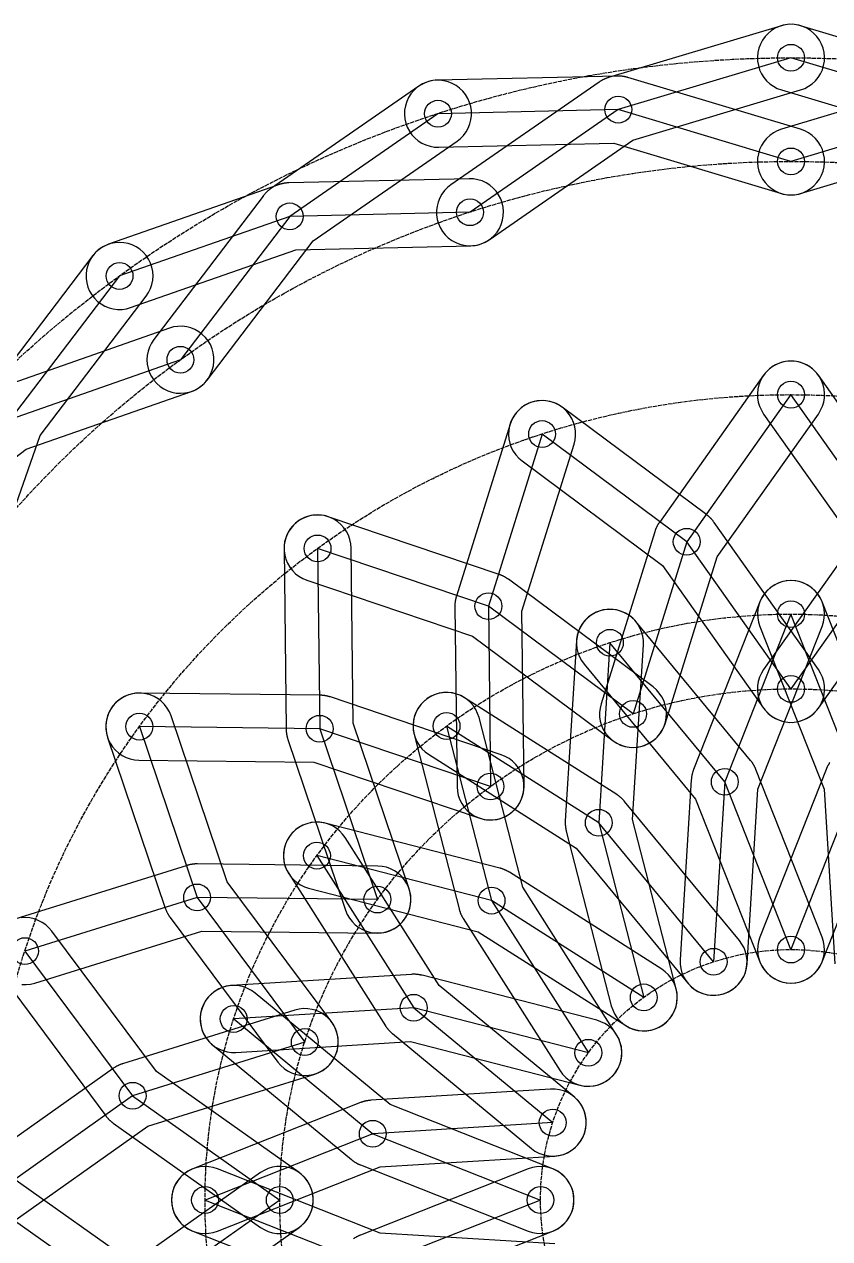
# Model space of a CAD drawing. Header units: millimetres. Extents: x -351 to 419, y -453 to 351.
# Drawn here: x -228.7 to 11.5, y -11.5 to 350.8 of the extents above; entities that cross this region are included whole.
import ezdxf

# ---------------------------------------------------------------- set-up
doc = ezdxf.new("R2010")
doc.units = ezdxf.units.MM
doc.linetypes.add('DASHED', pattern=[1.524, 1.27, -0.254])
for name, color, linetype in [('SKELETON_25', 8, 'Continuous'), ('SKELETON_50', 8, 'Continuous'), ('SKELETON_95', 8, 'Continuous'), ('STATE_25', 3, 'Continuous'), ('STATE_50', 5, 'Continuous'), ('STATE_95', 5, 'Continuous')]:
    doc.layers.add(name, color=color, linetype=linetype)

msp = doc.modelspace()

# ---------------------------------------------------------------- linework, layer by layer
at = {"layer": 'SKELETON_25'}
for points in [[(0, 174.81), (-19.76, 124.77), (-23.09, 71.08)], [(23.09, 71.08), (19.76, 124.77), (0, 174.81)], [(-54.02, 166.26), (-57.35, 112.56), (-43.93, 60.46)], [(0, 74.73), (-19.76, 124.77), (-54.02, 166.26)], [(54.02, 166.26), (19.76, 124.77), (0, 74.73)], [(-23.09, 71.08), (-57.35, 112.56), (-102.75, 141.43)], [(-102.75, 141.43), (-89.33, 89.33), (-60.46, 43.93)], [(-43.93, 60.46), (-89.33, 89.33), (-141.43, 102.75)], [(-141.43, 102.75), (-112.56, 57.35), (-71.08, 23.09)], [(-60.46, 43.93), (-112.56, 57.35), (-166.26, 54.02)], [(-166.26, 54.02), (-124.77, 19.76), (-74.73, 0)], [(-71.08, 23.09), (-124.77, 19.76), (-174.81, 0)], [(-174.81, 0), (-124.77, -19.76), (-71.08, -23.09)], [(-74.73, 0), (-124.77, -19.76), (-166.26, -54.02)]]:
    msp.add_lwpolyline(points, dxfattribs=at)
at = {"layer": 'SKELETON_25', "linetype": 'DASHED'}
for radius in [174.81, 74.73]:
    msp.add_circle((0, 0), radius, dxfattribs=at)
at = {"layer": 'SKELETON_50'}
for points in [[(0, 240.3), (-31.11, 196.41), (-47.13, 145.05)], [(47.13, 145.05), (31.11, 196.41), (0, 240.3)], [(-74.26, 228.54), (-90.28, 177.18), (-89.65, 123.39)], [(0, 152.51), (-31.11, 196.41), (-74.26, 228.54)], [(74.26, 228.54), (31.11, 196.41), (0, 152.51)], [(-47.13, 145.05), (-90.28, 177.18), (-141.25, 194.41)], [(-141.25, 194.41), (-140.61, 140.61), (-123.39, 89.65)], [(-89.65, 123.39), (-140.61, 140.61), (-194.41, 141.25)], [(-194.41, 141.25), (-177.18, 90.28), (-145.05, 47.13)], [(-123.39, 89.65), (-177.18, 90.28), (-228.54, 74.26)], [(-228.54, 74.26), (-196.41, 31.11), (-152.51, 0)], [(-145.05, 47.13), (-196.41, 31.11), (-240.3, 0)], [(-240.3, 0), (-196.41, -31.11), (-145.05, -47.13)], [(-152.51, 0), (-196.41, -31.11), (-228.54, -74.26)]]:
    msp.add_lwpolyline(points, dxfattribs=at)
at = {"layer": 'SKELETON_50', "linetype": 'DASHED'}
for radius in [240.3, 152.51]:
    msp.add_circle((0, 0), radius, dxfattribs=at)
at = {"layer": 'SKELETON_95'}
for points in [[(0, 340.81), (-51.53, 325.35), (-95.76, 294.73)], [(95.76, 294.73), (51.53, 325.35), (0, 340.81)], [(-105.32, 324.13), (-149.55, 293.5), (-182.15, 250.71)], [(0, 309.89), (-51.53, 325.35), (-105.32, 324.13)], [(105.32, 324.13), (51.53, 325.35), (0, 309.89)], [(-95.76, 294.73), (-149.55, 293.5), (-200.32, 275.72)], [(-200.32, 275.72), (-232.93, 232.93), (-250.71, 182.15)], [(-182.15, 250.71), (-232.93, 232.93), (-275.72, 200.32)]]:
    msp.add_lwpolyline(points, dxfattribs=at)
at = {"layer": 'SKELETON_95', "linetype": 'DASHED'}
for radius in [340.81, 309.89]:
    msp.add_circle((0, 0), radius, dxfattribs=at)
at = {"layer": 'STATE_25'}
for points in [[(-9.88, 122.57), (9.3, 171.14), (9.7, 172.38), (9.93, 173.67), (10, 174.98), (9.89, 176.28), (9.62, 177.56), (9.17, 178.79), (8.58, 179.95), (7.83, 181.03), (6.95, 182), (5.96, 182.85), (4.86, 183.55), (3.67, 184.11), (2.43, 184.51), (1.14, 184.75), (-0.17, 184.81), (-1.47, 184.7), (-2.75, 184.43), (-3.98, 183.99), (-5.14, 183.39), (-6.22, 182.64), (-7.19, 181.77), (-8.03, 180.77), (-8.74, 179.67), (-9.3, 178.49), (-29.06, 128.45), (-29.11, 128.32), (-29.16, 128.2), (-29.2, 128.08), (-29.24, 127.95), (-29.28, 127.83), (-29.32, 127.71), (-29.36, 127.58), (-29.4, 127.45), (-29.43, 127.33), (-29.46, 127.2), (-29.49, 127.07), (-29.52, 126.95), (-29.55, 126.82), (-29.58, 126.69), (-29.6, 126.56), (-29.62, 126.43), (-29.64, 126.3), (-29.66, 126.17), (-29.68, 126.04), (-29.7, 125.91), (-29.71, 125.78), (-29.72, 125.65), (-29.73, 125.52), (-29.74, 125.39), (-33.07, 71.7), (-33.07, 70.39), (-32.9, 69.09), (-32.55, 67.83), (-32.05, 66.62), (-31.39, 65.49), (-30.59, 64.46), (-29.66, 63.54), (-28.62, 62.74), (-27.49, 62.09), (-26.28, 61.6), (-25.01, 61.26), (-23.71, 61.1), (-22.41, 61.1), (-21.11, 61.28), (-19.85, 61.62), (-18.64, 62.12), (-17.51, 62.78), (-16.47, 63.58), (-15.55, 64.51), (-14.76, 65.55), (-14.11, 66.68), (-13.61, 67.9), (-13.28, 69.16), (-13.11, 70.46)], [(-47.27, 113.52), (-44.04, 165.64), (-44.04, 166.94), (-44.22, 168.24), (-44.56, 169.5), (-45.07, 170.71), (-45.72, 171.84), (-46.52, 172.88), (-47.45, 173.8), (-48.49, 174.59), (-49.63, 175.24), (-50.84, 175.74), (-52.1, 176.07), (-53.4, 176.24), (-54.71, 176.23), (-56, 176.06), (-57.27, 175.71), (-58.47, 175.21), (-59.6, 174.55), (-60.64, 173.75), (-61.56, 172.82), (-62.35, 171.78), (-63, 170.65), (-63.5, 169.44), (-63.83, 168.17), (-64, 166.88), (-67.33, 113.18), (-67.34, 113.05), (-67.35, 112.92), (-67.35, 112.79), (-67.35, 112.66), (-67.35, 112.52), (-67.35, 112.39), (-67.35, 112.26), (-67.34, 112.13), (-67.34, 112), (-67.33, 111.87), (-67.32, 111.74), (-67.31, 111.61), (-67.29, 111.48), (-67.28, 111.35), (-67.26, 111.22), (-67.24, 111.09), (-67.22, 110.96), (-67.2, 110.83), (-67.18, 110.7), (-67.15, 110.57), (-67.13, 110.45), (-67.1, 110.32), (-67.07, 110.19), (-67.04, 110.06), (-53.61, 57.97), (-53.2, 56.72), (-52.64, 55.54), (-51.92, 54.45), (-51.07, 53.46), (-50.09, 52.59), (-49.01, 51.85), (-47.84, 51.26), (-46.61, 50.83), (-45.33, 50.56), (-44.02, 50.46), (-42.72, 50.53), (-41.43, 50.78), (-40.19, 51.19), (-39.01, 51.75), (-37.92, 52.47), (-36.92, 53.32), (-36.05, 54.3), (-35.32, 55.38), (-34.73, 56.55), (-34.29, 57.78), (-34.03, 59.06), (-33.93, 60.37), (-34, 61.67), (-34.24, 62.96)], [(-28.48, 119.63), (-9.3, 71.06), (-8.74, 69.88), (-8.03, 68.78), (-7.19, 67.78), (-6.22, 66.9), (-5.14, 66.16), (-3.98, 65.56), (-2.75, 65.12), (-1.47, 64.84), (-0.17, 64.74), (1.14, 64.8), (2.43, 65.03), (3.67, 65.43), (4.86, 65.99), (5.96, 66.7), (6.95, 67.55), (7.83, 68.52), (8.58, 69.59), (9.17, 70.75), (9.62, 71.99), (9.89, 73.26), (10, 74.57), (9.93, 75.88), (9.7, 77.16), (9.3, 78.41), (-10.46, 128.45), (-10.51, 128.57), (-10.56, 128.69), (-10.61, 128.81), (-10.67, 128.93), (-10.72, 129.05), (-10.78, 129.16), (-10.84, 129.28), (-10.9, 129.4), (-10.96, 129.51), (-11.02, 129.63), (-11.08, 129.74), (-11.15, 129.86), (-11.22, 129.97), (-11.29, 130.08), (-11.36, 130.19), (-11.43, 130.3), (-11.5, 130.41), (-11.58, 130.52), (-11.65, 130.62), (-11.73, 130.73), (-11.81, 130.83), (-11.89, 130.94), (-11.97, 131.04), (-12.05, 131.14), (-46.31, 172.62), (-47.21, 173.58), (-48.22, 174.4), (-49.33, 175.09), (-50.53, 175.63), (-51.78, 176), (-53.07, 176.21), (-54.38, 176.25), (-55.68, 176.12), (-56.95, 175.82), (-58.17, 175.35), (-59.33, 174.73), (-60.39, 173.97), (-61.34, 173.07), (-62.17, 172.06), (-62.85, 170.94), (-63.39, 169.75), (-63.77, 168.5), (-63.97, 167.21), (-64.01, 165.9), (-63.88, 164.6), (-63.58, 163.32), (-63.12, 162.1), (-62.5, 160.95), (-61.73, 159.89)], [(-80.04, 93.36), (-93.07, 143.92), (-93.48, 145.16), (-94.04, 146.34), (-94.76, 147.44), (-95.61, 148.43), (-96.59, 149.3), (-97.67, 150.04), (-98.84, 150.63), (-100.07, 151.06), (-101.35, 151.33), (-102.66, 151.43), (-103.96, 151.35), (-105.25, 151.11), (-106.49, 150.7), (-107.67, 150.13), (-108.76, 149.42), (-109.75, 148.56), (-110.63, 147.59), (-111.36, 146.51), (-111.95, 145.34), (-112.39, 144.11), (-112.65, 142.83), (-112.75, 141.52), (-112.68, 140.22), (-112.44, 138.93), (-99.01, 86.83), (-98.98, 86.71), (-98.94, 86.58), (-98.91, 86.45), (-98.87, 86.33), (-98.83, 86.2), (-98.79, 86.08), (-98.74, 85.96), (-98.7, 85.83), (-98.65, 85.71), (-98.6, 85.59), (-98.55, 85.47), (-98.5, 85.35), (-98.45, 85.23), (-98.39, 85.11), (-98.34, 84.99), (-98.28, 84.87), (-98.22, 84.76), (-98.16, 84.64), (-98.1, 84.53), (-98.04, 84.41), (-97.97, 84.3), (-97.9, 84.18), (-97.84, 84.07), (-97.77, 83.96), (-68.9, 38.56), (-68.13, 37.51), (-67.22, 36.56), (-66.2, 35.74), (-65.09, 35.06), (-63.89, 34.53), (-62.63, 34.17), (-61.34, 33.97), (-60.03, 33.94), (-58.73, 34.08), (-57.46, 34.39), (-56.24, 34.86), (-55.1, 35.49), (-54.04, 36.26), (-53.09, 37.17), (-52.27, 38.18), (-51.6, 39.3), (-51.07, 40.5), (-50.7, 41.75), (-50.5, 43.05), (-50.47, 44.36), (-50.61, 45.66), (-50.92, 46.93), (-51.39, 48.15), (-52.02, 49.29)], [(-64.05, 104.97), (-30.8, 64.71), (-29.91, 63.76), (-28.89, 62.93), (-27.78, 62.24), (-26.59, 61.71), (-25.34, 61.33), (-24.04, 61.12), (-22.74, 61.08), (-21.43, 61.22), (-20.16, 61.52), (-18.94, 61.98), (-17.79, 62.6), (-16.73, 63.37), (-15.77, 64.26), (-14.95, 65.28), (-14.26, 66.39), (-13.72, 67.58), (-13.35, 68.84), (-13.14, 70.13), (-13.1, 71.43), (-13.23, 72.74), (-13.53, 74.01), (-14, 75.23), (-14.62, 76.38), (-15.38, 77.44), (-49.64, 118.93), (-49.73, 119.03), (-49.81, 119.13), (-49.9, 119.22), (-49.99, 119.32), (-50.07, 119.42), (-50.16, 119.51), (-50.26, 119.61), (-50.35, 119.7), (-50.44, 119.79), (-50.54, 119.88), (-50.63, 119.97), (-50.73, 120.05), (-50.83, 120.14), (-50.93, 120.23), (-51.03, 120.31), (-51.13, 120.39), (-51.24, 120.47), (-51.34, 120.55), (-51.45, 120.63), (-51.55, 120.71), (-51.66, 120.78), (-51.77, 120.85), (-51.88, 120.93), (-51.99, 121), (-97.39, 149.86), (-98.53, 150.49), (-99.75, 150.97), (-101.02, 151.28), (-102.32, 151.42), (-103.63, 151.39), (-104.93, 151.19), (-106.18, 150.82), (-107.38, 150.29), (-108.5, 149.61), (-109.51, 148.79), (-110.42, 147.85), (-111.19, 146.79), (-111.82, 145.64), (-112.29, 144.42), (-112.6, 143.15), (-112.74, 141.85), (-112.71, 140.55), (-112.51, 139.25), (-112.15, 138), (-111.62, 136.8), (-110.94, 135.68), (-110.12, 134.66), (-109.17, 133.76), (-108.12, 132.99)], [(-93.36, 80.04), (-49.29, 52.02), (-48.15, 51.39), (-46.93, 50.92), (-45.66, 50.61), (-44.36, 50.47), (-43.05, 50.5), (-41.75, 50.7), (-40.5, 51.07), (-39.3, 51.6), (-38.18, 52.27), (-37.17, 53.09), (-36.26, 54.04), (-35.49, 55.1), (-34.86, 56.24), (-34.39, 57.46), (-34.08, 58.73), (-33.94, 60.03), (-33.97, 61.34), (-34.17, 62.63), (-34.53, 63.89), (-35.06, 65.09), (-35.74, 66.2), (-36.56, 67.22), (-37.51, 68.13), (-38.56, 68.9), (-83.96, 97.77), (-84.07, 97.84), (-84.18, 97.9), (-84.3, 97.97), (-84.41, 98.04), (-84.53, 98.1), (-84.64, 98.16), (-84.76, 98.22), (-84.87, 98.28), (-84.99, 98.34), (-85.11, 98.39), (-85.23, 98.45), (-85.35, 98.5), (-85.47, 98.55), (-85.59, 98.6), (-85.71, 98.65), (-85.83, 98.7), (-85.96, 98.74), (-86.08, 98.79), (-86.2, 98.83), (-86.33, 98.87), (-86.45, 98.91), (-86.58, 98.94), (-86.71, 98.98), (-86.83, 99.01), (-138.93, 112.44), (-140.22, 112.68), (-141.52, 112.75), (-142.83, 112.65), (-144.11, 112.39), (-145.34, 111.95), (-146.51, 111.36), (-147.59, 110.63), (-148.56, 109.75), (-149.42, 108.76), (-150.13, 107.67), (-150.7, 106.49), (-151.11, 105.25), (-151.35, 103.96), (-151.43, 102.66), (-151.33, 101.35), (-151.06, 100.07), (-150.63, 98.84), (-150.04, 97.67), (-149.3, 96.59), (-148.43, 95.61), (-147.44, 94.76), (-146.34, 94.04), (-145.16, 93.48), (-143.92, 93.07)], [(-104.97, 64.05), (-132.99, 108.12), (-133.76, 109.17), (-134.66, 110.12), (-135.68, 110.94), (-136.8, 111.62), (-138, 112.15), (-139.25, 112.51), (-140.55, 112.71), (-141.85, 112.74), (-143.15, 112.6), (-144.42, 112.29), (-145.64, 111.82), (-146.79, 111.19), (-147.85, 110.42), (-148.79, 109.51), (-149.61, 108.5), (-150.29, 107.38), (-150.82, 106.18), (-151.19, 104.93), (-151.39, 103.63), (-151.42, 102.32), (-151.28, 101.02), (-150.97, 99.75), (-150.49, 98.53), (-149.86, 97.39), (-121, 51.99), (-120.93, 51.88), (-120.85, 51.77), (-120.78, 51.66), (-120.71, 51.55), (-120.63, 51.45), (-120.55, 51.34), (-120.47, 51.24), (-120.39, 51.13), (-120.31, 51.03), (-120.23, 50.93), (-120.14, 50.83), (-120.05, 50.73), (-119.97, 50.63), (-119.88, 50.54), (-119.79, 50.44), (-119.7, 50.35), (-119.61, 50.26), (-119.51, 50.16), (-119.42, 50.07), (-119.32, 49.99), (-119.22, 49.9), (-119.13, 49.81), (-119.03, 49.73), (-118.93, 49.64), (-77.44, 15.38), (-76.38, 14.62), (-75.23, 14), (-74.01, 13.53), (-72.74, 13.23), (-71.43, 13.1), (-70.13, 13.14), (-68.84, 13.35), (-67.58, 13.72), (-66.39, 14.26), (-65.28, 14.95), (-64.26, 15.77), (-63.37, 16.73), (-62.6, 17.79), (-61.98, 18.94), (-61.52, 20.16), (-61.22, 21.43), (-61.08, 22.74), (-61.12, 24.04), (-61.33, 25.34), (-61.71, 26.59), (-62.24, 27.78), (-62.93, 28.89), (-63.76, 29.91), (-64.71, 30.8)], [(-113.52, 47.27), (-62.96, 34.24), (-61.67, 34), (-60.37, 33.93), (-59.06, 34.03), (-57.78, 34.29), (-56.55, 34.73), (-55.38, 35.32), (-54.3, 36.05), (-53.32, 36.92), (-52.47, 37.92), (-51.75, 39.01), (-51.19, 40.19), (-50.78, 41.43), (-50.53, 42.72), (-50.46, 44.02), (-50.56, 45.33), (-50.83, 46.61), (-51.26, 47.84), (-51.85, 49.01), (-52.59, 50.09), (-53.46, 51.07), (-54.45, 51.92), (-55.54, 52.64), (-56.72, 53.2), (-57.97, 53.61), (-110.06, 67.04), (-110.19, 67.07), (-110.32, 67.1), (-110.45, 67.13), (-110.57, 67.15), (-110.7, 67.18), (-110.83, 67.2), (-110.96, 67.22), (-111.09, 67.24), (-111.22, 67.26), (-111.35, 67.28), (-111.48, 67.29), (-111.61, 67.31), (-111.74, 67.32), (-111.87, 67.33), (-112, 67.34), (-112.13, 67.34), (-112.26, 67.35), (-112.39, 67.35), (-112.52, 67.35), (-112.66, 67.35), (-112.79, 67.35), (-112.92, 67.35), (-113.05, 67.34), (-113.18, 67.33), (-166.88, 64), (-168.17, 63.83), (-169.44, 63.5), (-170.65, 63), (-171.78, 62.35), (-172.82, 61.56), (-173.75, 60.64), (-174.55, 59.6), (-175.21, 58.47), (-175.71, 57.27), (-176.06, 56), (-176.23, 54.71), (-176.24, 53.4), (-176.07, 52.1), (-175.74, 50.84), (-175.24, 49.63), (-174.59, 48.49), (-173.8, 47.45), (-172.88, 46.52), (-171.84, 45.72), (-170.71, 45.07), (-169.5, 44.56), (-168.24, 44.22), (-166.94, 44.04), (-165.64, 44.04)], [(-119.63, 28.48), (-159.89, 61.73), (-160.95, 62.5), (-162.1, 63.12), (-163.32, 63.58), (-164.6, 63.88), (-165.9, 64.01), (-167.21, 63.97), (-168.5, 63.77), (-169.75, 63.39), (-170.94, 62.85), (-172.06, 62.17), (-173.07, 61.34), (-173.97, 60.39), (-174.73, 59.33), (-175.35, 58.17), (-175.82, 56.95), (-176.12, 55.68), (-176.25, 54.38), (-176.21, 53.07), (-176, 51.78), (-175.63, 50.53), (-175.09, 49.33), (-174.4, 48.22), (-173.58, 47.21), (-172.62, 46.31), (-131.14, 12.05), (-131.04, 11.97), (-130.94, 11.89), (-130.83, 11.81), (-130.73, 11.73), (-130.62, 11.65), (-130.52, 11.58), (-130.41, 11.5), (-130.3, 11.43), (-130.19, 11.36), (-130.08, 11.29), (-129.97, 11.22), (-129.86, 11.15), (-129.74, 11.08), (-129.63, 11.02), (-129.51, 10.96), (-129.4, 10.9), (-129.28, 10.84), (-129.16, 10.78), (-129.05, 10.72), (-128.93, 10.67), (-128.81, 10.61), (-128.69, 10.56), (-128.57, 10.51), (-128.45, 10.46), (-78.41, -9.3), (-77.16, -9.7), (-75.88, -9.93), (-74.57, -10), (-73.26, -9.89), (-71.99, -9.62), (-70.75, -9.17), (-69.59, -8.58), (-68.52, -7.83), (-67.55, -6.95), (-66.7, -5.96), (-65.99, -4.86), (-65.43, -3.67), (-65.03, -2.43), (-64.8, -1.14), (-64.74, 0.17), (-64.84, 1.47), (-65.12, 2.75), (-65.56, 3.98), (-66.16, 5.14), (-66.9, 6.22), (-67.78, 7.19), (-68.78, 8.03), (-69.88, 8.74), (-71.06, 9.3)], [(-122.57, 9.88), (-70.46, 13.11), (-69.16, 13.28), (-67.9, 13.61), (-66.68, 14.11), (-65.55, 14.76), (-64.51, 15.55), (-63.58, 16.47), (-62.78, 17.51), (-62.12, 18.64), (-61.62, 19.85), (-61.28, 21.11), (-61.1, 22.41), (-61.1, 23.71), (-61.26, 25.01), (-61.6, 26.28), (-62.09, 27.49), (-62.74, 28.62), (-63.54, 29.66), (-64.46, 30.59), (-65.49, 31.39), (-66.62, 32.05), (-67.83, 32.55), (-69.09, 32.9), (-70.39, 33.07), (-71.7, 33.07), (-125.39, 29.74), (-125.52, 29.73), (-125.65, 29.72), (-125.78, 29.71), (-125.91, 29.7), (-126.04, 29.68), (-126.17, 29.66), (-126.3, 29.64), (-126.43, 29.62), (-126.56, 29.6), (-126.69, 29.58), (-126.82, 29.55), (-126.95, 29.52), (-127.07, 29.49), (-127.2, 29.46), (-127.33, 29.43), (-127.45, 29.4), (-127.58, 29.36), (-127.71, 29.32), (-127.83, 29.28), (-127.95, 29.24), (-128.08, 29.2), (-128.2, 29.16), (-128.32, 29.11), (-128.45, 29.06), (-178.49, 9.3), (-179.67, 8.74), (-180.77, 8.03), (-181.77, 7.19), (-182.64, 6.22), (-183.39, 5.14), (-183.99, 3.98), (-184.43, 2.75), (-184.7, 1.47), (-184.81, 0.17), (-184.75, -1.14), (-184.51, -2.43), (-184.11, -3.67), (-183.55, -4.86), (-182.85, -5.96), (-182, -6.95), (-181.03, -7.83), (-179.95, -8.58), (-178.79, -9.17), (-177.56, -9.62), (-176.28, -9.89), (-174.98, -10), (-173.67, -9.93), (-172.38, -9.7), (-171.14, -9.3)]]:
    msp.add_lwpolyline(points, close=True, dxfattribs=at)
for points in [[(29.06, 128.45), (9.3, 178.49), (8.74, 179.67), (8.03, 180.77), (7.19, 181.77), (6.22, 182.64), (5.14, 183.39), (3.98, 183.99), (2.75, 184.43), (1.47, 184.7), (0.17, 184.81), (-1.14, 184.75), (-2.43, 184.51), (-3.67, 184.11), (-4.86, 183.55), (-5.96, 182.85), (-6.95, 182), (-7.83, 181.03), (-8.58, 179.95), (-9.17, 178.79), (-9.62, 177.56), (-9.89, 176.28), (-10, 174.98), (-9.93, 173.67), (-9.7, 172.38), (-9.3, 171.14), (9.88, 122.57), (13.11, 70.46)], [(11.58, 130.52), (11.5, 130.41), (11.43, 130.3), (11.36, 130.19), (11.29, 130.08), (11.22, 129.97), (11.15, 129.86), (11.08, 129.74), (11.02, 129.63), (10.96, 129.51), (10.9, 129.4), (10.84, 129.28), (10.78, 129.16), (10.72, 129.05), (10.67, 128.93), (10.61, 128.81), (10.56, 128.69), (10.51, 128.57), (10.46, 128.45), (-9.3, 78.41), (-9.7, 77.16), (-9.93, 75.88), (-10, 74.57), (-9.89, 73.26), (-9.62, 71.99), (-9.17, 70.75), (-8.58, 69.59), (-7.83, 68.52), (-6.95, 67.55), (-5.96, 66.7), (-4.86, 65.99), (-3.67, 65.43), (-2.43, 65.03), (-1.14, 64.8), (0.17, 64.74), (1.47, 64.84), (2.75, 65.12), (3.98, 65.56), (5.14, 66.16), (6.22, 66.9), (7.19, 67.78), (8.03, 68.78), (8.74, 69.88), (9.3, 71.06), (28.48, 119.63)], [(-70.46, -13.11), (-122.57, -9.88), (-171.14, 9.3), (-172.38, 9.7), (-173.67, 9.93), (-174.98, 10), (-176.28, 9.89), (-177.56, 9.62), (-178.79, 9.17), (-179.95, 8.58), (-181.03, 7.83), (-182, 6.95), (-182.85, 5.96), (-183.55, 4.86), (-184.11, 3.67), (-184.51, 2.43), (-184.75, 1.14), (-184.81, -0.17), (-184.7, -1.47), (-184.43, -2.75), (-183.99, -3.98), (-183.39, -5.14), (-182.64, -6.22), (-181.77, -7.19), (-180.77, -8.03), (-179.67, -8.74), (-178.49, -9.3), (-128.45, -29.06)], [(-119.63, -28.48), (-71.06, -9.3), (-69.88, -8.74), (-68.78, -8.03), (-67.78, -7.19), (-66.9, -6.22), (-66.16, -5.14), (-65.56, -3.98), (-65.12, -2.75), (-64.84, -1.47), (-64.74, -0.17), (-64.8, 1.14), (-65.03, 2.43), (-65.43, 3.67), (-65.99, 4.86), (-66.7, 5.96), (-67.55, 6.95), (-68.52, 7.83), (-69.59, 8.58), (-70.75, 9.17), (-71.99, 9.62), (-73.26, 9.89), (-74.57, 10), (-75.88, 9.93), (-77.16, 9.7), (-78.41, 9.3), (-128.45, -10.46), (-128.57, -10.51), (-128.69, -10.56), (-128.81, -10.61), (-128.93, -10.67), (-129.05, -10.72), (-129.16, -10.78), (-129.28, -10.84), (-129.4, -10.9), (-129.51, -10.96), (-129.63, -11.02), (-129.74, -11.08), (-129.86, -11.15), (-129.97, -11.22), (-130.08, -11.29), (-130.19, -11.36), (-130.3, -11.43), (-130.41, -11.5), (-130.52, -11.58)]]:
    msp.add_lwpolyline(points, dxfattribs=at)
for centre in [(0, 174.81), (0, 174.81), (-54.02, 166.26), (-54.02, 166.26), (-102.75, 141.43), (-102.75, 141.43), (-19.76, 124.77), (-19.76, 124.77), (-57.35, 112.56), (-57.35, 112.56), (-141.43, 102.75), (-141.43, 102.75), (-89.33, 89.33), (-89.33, 89.33), (0, 74.73), (0, 74.73), (-23.09, 71.08), (-23.09, 71.08), (-43.93, 60.46), (-43.93, 60.46), (-166.26, 54.02), (-166.26, 54.02), (-112.56, 57.35), (-112.56, 57.35), (-60.46, 43.93), (-60.46, 43.93), (-71.08, 23.09), (-71.08, 23.09), (-124.77, 19.76), (-124.77, 19.76), (-174.81, 0), (-174.81, 0), (-74.73, 0), (-74.73, 0)]:
    msp.add_circle(centre, 4, dxfattribs=at)
at = {"layer": 'STATE_50'}
for points in [[(-22.03, 191.92), (8.16, 234.52), (8.84, 235.64), (9.38, 236.83), (9.75, 238.08), (9.96, 239.38), (9.99, 240.68), (9.86, 241.98), (9.55, 243.26), (9.09, 244.48), (8.46, 245.63), (7.7, 246.69), (6.8, 247.64), (5.78, 248.46), (4.67, 249.15), (3.47, 249.68), (2.22, 250.05), (0.93, 250.26), (-0.38, 250.3), (-1.68, 250.16), (-2.95, 249.86), (-4.17, 249.39), (-5.33, 248.77), (-6.38, 248), (-7.33, 247.1), (-8.16, 246.09), (-39.27, 202.19), (-39.34, 202.08), (-39.42, 201.98), (-39.49, 201.87), (-39.56, 201.76), (-39.63, 201.64), (-39.7, 201.53), (-39.76, 201.42), (-39.83, 201.31), (-39.89, 201.19), (-39.95, 201.08), (-40.01, 200.96), (-40.07, 200.84), (-40.13, 200.73), (-40.18, 200.61), (-40.24, 200.49), (-40.29, 200.37), (-40.34, 200.25), (-40.39, 200.13), (-40.44, 200), (-40.49, 199.88), (-40.53, 199.76), (-40.57, 199.64), (-40.61, 199.51), (-40.65, 199.39), (-56.68, 148.03), (-56.98, 146.76), (-57.12, 145.46), (-57.09, 144.15), (-56.89, 142.86), (-56.52, 141.6), (-55.99, 140.41), (-55.3, 139.29), (-54.48, 138.27), (-53.53, 137.37), (-52.48, 136.6), (-51.33, 135.97), (-50.11, 135.5), (-48.84, 135.2), (-47.54, 135.06), (-46.23, 135.09), (-44.94, 135.29), (-43.68, 135.66), (-42.48, 136.19), (-41.37, 136.88), (-40.35, 137.7), (-39.45, 138.65), (-38.68, 139.7), (-38.05, 140.85), (-37.58, 142.07)], [(-80.26, 175.72), (-64.71, 225.56), (-64.4, 226.84), (-64.27, 228.14), (-64.3, 229.44), (-64.5, 230.74), (-64.87, 231.99), (-65.4, 233.19), (-66.08, 234.3), (-66.91, 235.32), (-67.85, 236.22), (-68.91, 236.99), (-70.06, 237.62), (-71.28, 238.09), (-72.55, 238.4), (-73.85, 238.53), (-75.16, 238.5), (-76.45, 238.3), (-77.71, 237.93), (-78.9, 237.4), (-80.02, 236.72), (-81.04, 235.89), (-81.94, 234.95), (-82.71, 233.89), (-83.33, 232.74), (-83.8, 231.52), (-99.83, 180.16), (-99.86, 180.04), (-99.9, 179.91), (-99.94, 179.78), (-99.97, 179.66), (-100, 179.53), (-100.03, 179.4), (-100.06, 179.27), (-100.08, 179.15), (-100.11, 179.02), (-100.13, 178.89), (-100.15, 178.76), (-100.17, 178.63), (-100.19, 178.5), (-100.21, 178.37), (-100.22, 178.24), (-100.24, 178.11), (-100.25, 177.98), (-100.26, 177.85), (-100.26, 177.72), (-100.27, 177.59), (-100.28, 177.46), (-100.28, 177.33), (-100.28, 177.2), (-100.28, 177.07), (-99.64, 123.27), (-99.54, 121.96), (-99.27, 120.68), (-98.84, 119.45), (-98.25, 118.28), (-97.51, 117.21), (-96.63, 116.23), (-95.64, 115.38), (-94.54, 114.67), (-93.36, 114.1), (-92.12, 113.7), (-90.83, 113.46), (-89.53, 113.39), (-88.22, 113.49), (-86.94, 113.76), (-85.71, 114.19), (-84.54, 114.79), (-83.46, 115.53), (-82.49, 116.4), (-81.64, 117.39), (-80.93, 118.49), (-80.36, 119.67), (-79.96, 120.91), (-79.72, 122.2), (-79.65, 123.5)], [(-38.35, 189.33), (-8.16, 146.73), (-7.33, 145.72), (-6.38, 144.82), (-5.33, 144.05), (-4.17, 143.43), (-2.95, 142.96), (-1.68, 142.66), (-0.38, 142.52), (0.93, 142.56), (2.22, 142.76), (3.47, 143.14), (4.67, 143.67), (5.78, 144.36), (6.8, 145.18), (7.7, 146.13), (8.46, 147.19), (9.09, 148.34), (9.55, 149.56), (9.86, 150.83), (9.99, 152.13), (9.96, 153.44), (9.75, 154.73), (9.38, 155.99), (8.84, 157.18), (8.16, 158.3), (-22.95, 202.19), (-23.03, 202.3), (-23.1, 202.4), (-23.18, 202.51), (-23.26, 202.61), (-23.34, 202.71), (-23.43, 202.81), (-23.51, 202.91), (-23.6, 203.01), (-23.69, 203.11), (-23.77, 203.21), (-23.86, 203.3), (-23.95, 203.4), (-24.05, 203.49), (-24.14, 203.58), (-24.23, 203.67), (-24.33, 203.76), (-24.43, 203.85), (-24.52, 203.94), (-24.62, 204.02), (-24.72, 204.11), (-24.83, 204.19), (-24.93, 204.27), (-25.03, 204.35), (-25.14, 204.43), (-68.29, 236.56), (-69.38, 237.27), (-70.56, 237.83), (-71.81, 238.24), (-73.1, 238.47), (-74.4, 238.54), (-75.71, 238.44), (-76.98, 238.16), (-78.22, 237.72), (-79.38, 237.13), (-80.46, 236.39), (-81.43, 235.51), (-82.28, 234.51), (-82.99, 233.42), (-83.55, 232.24), (-83.95, 230.99), (-84.19, 229.7), (-84.26, 228.4), (-84.15, 227.09), (-83.88, 225.81), (-83.44, 224.58), (-82.85, 223.42), (-82.1, 222.34), (-81.23, 221.37), (-80.23, 220.52)], [(-130.63, 142.31), (-131.25, 194.53), (-131.35, 195.83), (-131.62, 197.11), (-132.05, 198.34), (-132.65, 199.51), (-133.39, 200.59), (-134.26, 201.56), (-135.25, 202.41), (-136.35, 203.13), (-137.53, 203.69), (-138.77, 204.1), (-140.06, 204.34), (-141.36, 204.41), (-142.67, 204.31), (-143.95, 204.04), (-145.18, 203.6), (-146.35, 203.01), (-147.43, 202.27), (-148.4, 201.4), (-149.25, 200.4), (-149.97, 199.31), (-150.53, 198.13), (-150.94, 196.88), (-151.18, 195.6), (-151.25, 194.29), (-150.61, 140.5), (-150.61, 140.36), (-150.61, 140.23), (-150.6, 140.1), (-150.59, 139.97), (-150.58, 139.84), (-150.57, 139.71), (-150.56, 139.58), (-150.55, 139.45), (-150.53, 139.32), (-150.51, 139.19), (-150.49, 139.06), (-150.47, 138.93), (-150.45, 138.8), (-150.42, 138.68), (-150.4, 138.55), (-150.37, 138.42), (-150.34, 138.29), (-150.31, 138.16), (-150.28, 138.04), (-150.24, 137.91), (-150.21, 137.79), (-150.17, 137.66), (-150.13, 137.54), (-150.09, 137.41), (-132.86, 86.44), (-132.36, 85.23), (-131.71, 84.1), (-130.91, 83.06), (-129.99, 82.14), (-128.95, 81.34), (-127.82, 80.68), (-126.61, 80.18), (-125.35, 79.84), (-124.05, 79.67), (-122.75, 79.67), (-121.45, 79.84), (-120.18, 80.17), (-118.98, 80.67), (-117.84, 81.32), (-116.8, 82.12), (-115.88, 83.04), (-115.08, 84.08), (-114.42, 85.21), (-113.92, 86.42), (-113.58, 87.68), (-113.41, 88.98), (-113.41, 90.29), (-113.58, 91.58), (-113.91, 92.85)], [(-94.98, 168.22), (-53.1, 137.03), (-52, 136.32), (-50.82, 135.76), (-49.58, 135.35), (-48.29, 135.12), (-46.99, 135.05), (-45.68, 135.16), (-44.4, 135.43), (-43.17, 135.87), (-42.01, 136.46), (-40.93, 137.2), (-39.96, 138.08), (-39.11, 139.08), (-38.4, 140.17), (-37.84, 141.36), (-37.43, 142.6), (-37.2, 143.89), (-37.13, 145.19), (-37.23, 146.5), (-37.51, 147.78), (-37.95, 149.01), (-38.54, 150.17), (-39.28, 151.25), (-40.16, 152.22), (-41.16, 153.07), (-84.31, 185.2), (-84.41, 185.28), (-84.52, 185.36), (-84.63, 185.43), (-84.73, 185.5), (-84.84, 185.58), (-84.95, 185.65), (-85.07, 185.72), (-85.18, 185.78), (-85.29, 185.85), (-85.4, 185.91), (-85.52, 185.98), (-85.63, 186.04), (-85.75, 186.1), (-85.87, 186.16), (-85.99, 186.21), (-86.1, 186.27), (-86.22, 186.32), (-86.34, 186.38), (-86.46, 186.43), (-86.59, 186.48), (-86.71, 186.52), (-86.83, 186.57), (-86.95, 186.61), (-87.08, 186.66), (-138.04, 203.88), (-139.31, 204.22), (-140.61, 204.39), (-141.91, 204.39), (-143.21, 204.21), (-144.47, 203.87), (-145.68, 203.37), (-146.81, 202.72), (-147.85, 201.92), (-148.77, 200.99), (-149.57, 199.95), (-150.22, 198.82), (-150.72, 197.61), (-151.06, 196.35), (-151.23, 195.05), (-151.22, 193.74), (-151.05, 192.45), (-150.71, 191.18), (-150.21, 189.97), (-149.55, 188.84), (-148.76, 187.81), (-147.83, 186.88), (-146.79, 186.09), (-145.66, 185.43), (-144.45, 184.94)], [(-142.31, 130.63), (-92.85, 113.91), (-91.58, 113.58), (-90.29, 113.41), (-88.98, 113.41), (-87.68, 113.58), (-86.42, 113.92), (-85.21, 114.42), (-84.08, 115.08), (-83.04, 115.88), (-82.12, 116.8), (-81.32, 117.84), (-80.67, 118.98), (-80.17, 120.18), (-79.84, 121.45), (-79.67, 122.75), (-79.67, 124.05), (-79.84, 125.35), (-80.18, 126.61), (-80.68, 127.82), (-81.34, 128.95), (-82.14, 129.99), (-83.06, 130.91), (-84.1, 131.71), (-85.23, 132.36), (-86.44, 132.86), (-137.41, 150.09), (-137.54, 150.13), (-137.66, 150.17), (-137.79, 150.21), (-137.91, 150.24), (-138.04, 150.28), (-138.16, 150.31), (-138.29, 150.34), (-138.42, 150.37), (-138.55, 150.4), (-138.68, 150.42), (-138.8, 150.45), (-138.93, 150.47), (-139.06, 150.49), (-139.19, 150.51), (-139.32, 150.53), (-139.45, 150.55), (-139.58, 150.56), (-139.71, 150.57), (-139.84, 150.58), (-139.97, 150.59), (-140.1, 150.6), (-140.23, 150.61), (-140.36, 150.61), (-140.5, 150.61), (-194.29, 151.25), (-195.6, 151.18), (-196.88, 150.94), (-198.13, 150.53), (-199.31, 149.97), (-200.4, 149.25), (-201.4, 148.4), (-202.27, 147.43), (-203.01, 146.35), (-203.6, 145.18), (-204.04, 143.95), (-204.31, 142.67), (-204.41, 141.36), (-204.34, 140.06), (-204.1, 138.77), (-203.69, 137.53), (-203.13, 136.35), (-202.41, 135.25), (-201.56, 134.26), (-200.59, 133.39), (-199.51, 132.65), (-198.34, 132.05), (-197.11, 131.62), (-195.83, 131.35), (-194.53, 131.25)], [(-168.22, 94.98), (-184.94, 144.45), (-185.43, 145.66), (-186.09, 146.79), (-186.88, 147.83), (-187.81, 148.76), (-188.84, 149.55), (-189.97, 150.21), (-191.18, 150.71), (-192.45, 151.05), (-193.74, 151.22), (-195.05, 151.23), (-196.35, 151.06), (-197.61, 150.72), (-198.82, 150.22), (-199.95, 149.57), (-200.99, 148.77), (-201.92, 147.85), (-202.72, 146.81), (-203.37, 145.68), (-203.87, 144.47), (-204.21, 143.21), (-204.39, 141.91), (-204.39, 140.61), (-204.22, 139.31), (-203.88, 138.04), (-186.66, 87.08), (-186.61, 86.95), (-186.57, 86.83), (-186.52, 86.71), (-186.48, 86.59), (-186.43, 86.46), (-186.38, 86.34), (-186.32, 86.22), (-186.27, 86.1), (-186.21, 85.99), (-186.16, 85.87), (-186.1, 85.75), (-186.04, 85.63), (-185.98, 85.52), (-185.91, 85.4), (-185.85, 85.29), (-185.78, 85.18), (-185.72, 85.07), (-185.65, 84.95), (-185.58, 84.84), (-185.5, 84.73), (-185.43, 84.63), (-185.36, 84.52), (-185.28, 84.41), (-185.2, 84.31), (-153.07, 41.16), (-152.22, 40.16), (-151.25, 39.28), (-150.17, 38.54), (-149.01, 37.95), (-147.78, 37.51), (-146.5, 37.23), (-145.19, 37.13), (-143.89, 37.2), (-142.6, 37.43), (-141.36, 37.84), (-140.17, 38.4), (-139.08, 39.11), (-138.08, 39.96), (-137.2, 40.93), (-136.46, 42.01), (-135.87, 43.17), (-135.43, 44.4), (-135.16, 45.68), (-135.05, 46.99), (-135.12, 48.29), (-135.35, 49.58), (-135.76, 50.82), (-136.32, 52), (-137.03, 53.1)]]:
    msp.add_lwpolyline(points, close=True, dxfattribs=at)
for points in [[(39.27, 202.19), (8.16, 246.09), (7.33, 247.1), (6.38, 248), (5.33, 248.77), (4.17, 249.39), (2.95, 249.86), (1.68, 250.16), (0.38, 250.3), (-0.93, 250.26), (-2.22, 250.05), (-3.47, 249.68), (-4.67, 249.15), (-5.78, 248.46), (-6.8, 247.64), (-7.7, 246.69), (-8.46, 245.63), (-9.09, 244.48), (-9.55, 243.26), (-9.86, 241.98), (-9.99, 240.68), (-9.96, 239.38), (-9.75, 238.08), (-9.38, 236.83), (-8.84, 235.64), (-8.16, 234.52), (22.03, 191.92)], [(22.95, 202.19), (-8.16, 158.3), (-8.84, 157.18), (-9.38, 155.99), (-9.75, 154.73), (-9.96, 153.44), (-9.99, 152.13), (-9.86, 150.83), (-9.55, 149.56), (-9.09, 148.34), (-8.46, 147.19), (-7.7, 146.13), (-6.8, 145.18), (-5.78, 144.36), (-4.67, 143.67), (-3.47, 143.14), (-2.22, 142.76), (-0.93, 142.56), (0.38, 142.52), (1.68, 142.66), (2.95, 142.96), (4.17, 143.43), (5.33, 144.05), (6.38, 144.82), (7.33, 145.72), (8.16, 146.73), (38.35, 189.33)], [(-229.44, 64.3), (-228.14, 64.27), (-226.84, 64.4), (-225.56, 64.71), (-175.72, 80.26), (-123.5, 79.65), (-122.2, 79.72), (-120.91, 79.96), (-119.67, 80.36), (-118.49, 80.93), (-117.39, 81.64), (-116.4, 82.49), (-115.53, 83.46), (-114.79, 84.54), (-114.19, 85.71), (-113.76, 86.94), (-113.49, 88.22), (-113.39, 89.53), (-113.46, 90.83), (-113.7, 92.12), (-114.1, 93.36), (-114.67, 94.54), (-115.38, 95.64), (-116.23, 96.63), (-117.21, 97.51), (-118.28, 98.25), (-119.45, 98.84), (-120.68, 99.27), (-121.96, 99.54), (-123.27, 99.64), (-177.07, 100.28), (-177.2, 100.28), (-177.33, 100.28), (-177.46, 100.28), (-177.59, 100.27), (-177.72, 100.26), (-177.85, 100.26), (-177.98, 100.25), (-178.11, 100.24), (-178.24, 100.22), (-178.37, 100.21), (-178.5, 100.19), (-178.63, 100.17), (-178.76, 100.15), (-178.89, 100.13), (-179.02, 100.11), (-179.15, 100.08), (-179.27, 100.06), (-179.4, 100.03), (-179.53, 100), (-179.66, 99.97), (-179.78, 99.94), (-179.91, 99.9), (-180.04, 99.86), (-180.16, 99.83), (-231.52, 83.8)], [(-236.56, 68.29), (-204.43, 25.14), (-204.35, 25.03), (-204.27, 24.93), (-204.19, 24.83), (-204.11, 24.72), (-204.02, 24.62), (-203.94, 24.52), (-203.85, 24.43), (-203.76, 24.33), (-203.67, 24.23), (-203.58, 24.14), (-203.49, 24.05), (-203.4, 23.95), (-203.3, 23.86), (-203.21, 23.77), (-203.11, 23.69), (-203.01, 23.6), (-202.91, 23.51), (-202.81, 23.43), (-202.71, 23.34), (-202.61, 23.26), (-202.51, 23.18), (-202.4, 23.1), (-202.3, 23.03), (-202.19, 22.95), (-158.3, -8.16), (-157.18, -8.84), (-155.99, -9.38), (-154.73, -9.75), (-153.44, -9.96), (-152.13, -9.99), (-150.83, -9.86), (-149.56, -9.55), (-148.34, -9.09), (-147.19, -8.46), (-146.13, -7.7), (-145.18, -6.8), (-144.36, -5.78), (-143.67, -4.67), (-143.14, -3.47), (-142.76, -2.22), (-142.56, -0.93), (-142.52, 0.38), (-142.66, 1.68), (-142.96, 2.95), (-143.43, 4.17), (-144.05, 5.33), (-144.82, 6.38), (-145.72, 7.33), (-146.73, 8.16), (-189.33, 38.35), (-220.52, 80.23), (-221.37, 81.23), (-222.34, 82.1), (-223.42, 82.85), (-224.58, 83.44), (-225.81, 83.88), (-227.09, 84.15), (-228.4, 84.26), (-229.7, 84.19)], [(-234.52, -8.16), (-191.92, 22.03), (-142.07, 37.58), (-140.85, 38.05), (-139.7, 38.68), (-138.65, 39.45), (-137.7, 40.35), (-136.88, 41.37), (-136.19, 42.48), (-135.66, 43.68), (-135.29, 44.94), (-135.09, 46.23), (-135.06, 47.54), (-135.2, 48.84), (-135.5, 50.11), (-135.97, 51.33), (-136.6, 52.48), (-137.37, 53.53), (-138.27, 54.48), (-139.29, 55.3), (-140.41, 55.99), (-141.6, 56.52), (-142.86, 56.89), (-144.15, 57.09), (-145.46, 57.12), (-146.76, 56.98), (-148.03, 56.68), (-199.39, 40.65), (-199.51, 40.61), (-199.64, 40.57), (-199.76, 40.53), (-199.88, 40.49), (-200, 40.44), (-200.13, 40.39), (-200.25, 40.34), (-200.37, 40.29), (-200.49, 40.24), (-200.61, 40.18), (-200.73, 40.13), (-200.84, 40.07), (-200.96, 40.01), (-201.08, 39.95), (-201.19, 39.89), (-201.31, 39.83), (-201.42, 39.76), (-201.53, 39.7), (-201.64, 39.63), (-201.76, 39.56), (-201.87, 39.49), (-201.98, 39.42), (-202.08, 39.34), (-202.19, 39.27), (-246.09, 8.16)], [(-191.92, -22.03), (-234.52, 8.16)], [(-189.33, -38.35), (-146.73, -8.16), (-145.72, -7.33), (-144.82, -6.38), (-144.05, -5.33), (-143.43, -4.17), (-142.96, -2.95), (-142.66, -1.68), (-142.52, -0.38), (-142.56, 0.93), (-142.76, 2.22), (-143.14, 3.47), (-143.67, 4.67), (-144.36, 5.78), (-145.18, 6.8), (-146.13, 7.7), (-147.19, 8.46), (-148.34, 9.09), (-149.56, 9.55), (-150.83, 9.86), (-152.13, 9.99), (-153.44, 9.96), (-154.73, 9.75), (-155.99, 9.38), (-157.18, 8.84), (-158.3, 8.16), (-202.19, -22.95)]]:
    msp.add_lwpolyline(points, dxfattribs=at)
for centre in [(0, 240.3), (0, 240.3), (-74.26, 228.54), (-74.26, 228.54), (-31.11, 196.41), (-31.11, 196.41), (-141.25, 194.41), (-141.25, 194.41), (-90.28, 177.18), (-90.28, 177.18), (0, 152.51), (0, 152.51), (-47.13, 145.05), (-47.13, 145.05), (-194.41, 141.25), (-194.41, 141.25), (-140.61, 140.61), (-140.61, 140.61), (-89.65, 123.39), (-89.65, 123.39), (-177.18, 90.28), (-177.18, 90.28), (-123.39, 89.65), (-123.39, 89.65), (-228.54, 74.26), (-228.54, 74.26), (-145.05, 47.13), (-145.05, 47.13), (-196.41, 31.11), (-196.41, 31.11), (-152.51, 0), (-152.51, 0)]:
    msp.add_circle(centre, 4, dxfattribs=at)
at = {"layer": 'STATE_95'}
for points in [[(-47.14, 316.23), (2.87, 331.23), (4.1, 331.69), (5.25, 332.3), (6.32, 333.06), (7.28, 333.95), (8.11, 334.96), (8.8, 336.07), (9.35, 337.26), (9.73, 338.51), (9.95, 339.8), (10, 341.11), (9.87, 342.41), (9.58, 343.69), (9.12, 344.91), (8.51, 346.07), (7.75, 347.13), (6.86, 348.09), (5.85, 348.92), (4.74, 349.62), (3.55, 350.16), (2.3, 350.54), (1.01, 350.76), (-0.3, 350.81), (-1.6, 350.68), (-2.87, 350.39), (-54.4, 334.93), (-54.53, 334.89), (-54.65, 334.85), (-54.78, 334.81), (-54.9, 334.77), (-55.02, 334.72), (-55.15, 334.68), (-55.27, 334.63), (-55.39, 334.58), (-55.51, 334.53), (-55.63, 334.47), (-55.75, 334.42), (-55.87, 334.36), (-55.98, 334.31), (-56.1, 334.25), (-56.22, 334.19), (-56.33, 334.12), (-56.45, 334.06), (-56.56, 334), (-56.67, 333.93), (-56.79, 333.86), (-56.9, 333.79), (-57.01, 333.72), (-57.12, 333.65), (-57.22, 333.57), (-101.45, 302.95), (-102.48, 302.13), (-103.39, 301.19), (-104.17, 300.14), (-104.8, 299), (-105.28, 297.78), (-105.6, 296.51), (-105.75, 295.21), (-105.73, 293.91), (-105.54, 292.61), (-105.18, 291.35), (-104.66, 290.15), (-103.98, 289.03), (-103.17, 288.01), (-102.23, 287.1), (-101.18, 286.32), (-100.04, 285.68), (-98.82, 285.2), (-97.55, 284.89), (-96.25, 284.74), (-94.94, 284.76), (-93.65, 284.95), (-92.39, 285.31), (-91.19, 285.83), (-90.07, 286.5)], [(-142.55, 286.19), (-99.62, 315.91), (-98.6, 316.72), (-97.69, 317.66), (-96.91, 318.72), (-96.28, 319.86), (-95.8, 321.08), (-95.48, 322.34), (-95.33, 323.64), (-95.35, 324.95), (-95.54, 326.25), (-95.9, 327.5), (-96.42, 328.7), (-97.1, 329.83), (-97.91, 330.85), (-98.85, 331.76), (-99.9, 332.54), (-101.04, 333.17), (-102.26, 333.65), (-103.53, 333.97), (-104.83, 334.12), (-106.14, 334.1), (-107.43, 333.91), (-108.69, 333.55), (-109.89, 333.03), (-111.01, 332.35), (-155.24, 301.73), (-155.35, 301.65), (-155.45, 301.57), (-155.56, 301.5), (-155.66, 301.42), (-155.77, 301.34), (-155.87, 301.25), (-155.97, 301.17), (-156.07, 301.09), (-156.17, 301), (-156.27, 300.91), (-156.36, 300.82), (-156.46, 300.73), (-156.55, 300.64), (-156.64, 300.55), (-156.74, 300.46), (-156.83, 300.36), (-156.92, 300.27), (-157, 300.17), (-157.09, 300.07), (-157.17, 299.97), (-157.26, 299.87), (-157.34, 299.77), (-157.42, 299.67), (-157.5, 299.56), (-190.11, 256.77), (-190.83, 255.68), (-191.4, 254.5), (-191.82, 253.26), (-192.07, 251.98), (-192.15, 250.67), (-192.06, 249.37), (-191.8, 248.09), (-191.38, 246.85), (-190.79, 245.68), (-190.06, 244.59), (-189.2, 243.61), (-188.21, 242.75), (-187.12, 242.03), (-185.94, 241.46), (-184.7, 241.04), (-183.42, 240.79), (-182.12, 240.71), (-180.81, 240.8), (-179.53, 241.06), (-178.29, 241.48), (-177.12, 242.07), (-176.04, 242.8), (-175.05, 243.66), (-174.2, 244.65)], [(-52.89, 315.32), (-2.87, 300.31), (-1.6, 300.02), (-0.3, 299.9), (1.01, 299.94), (2.3, 300.16), (3.55, 300.54), (4.74, 301.09), (5.85, 301.78), (6.86, 302.61), (7.75, 303.57), (8.51, 304.64), (9.12, 305.79), (9.58, 307.02), (9.87, 308.29), (10, 309.6), (9.95, 310.9), (9.73, 312.19), (9.35, 313.44), (8.8, 314.63), (8.11, 315.74), (7.28, 316.75), (6.32, 317.64), (5.25, 318.4), (4.1, 319.01), (2.87, 319.47), (-48.66, 334.93), (-48.78, 334.97), (-48.91, 335), (-49.04, 335.04), (-49.16, 335.07), (-49.29, 335.1), (-49.42, 335.13), (-49.55, 335.15), (-49.67, 335.18), (-49.8, 335.2), (-49.93, 335.22), (-50.06, 335.24), (-50.19, 335.26), (-50.32, 335.28), (-50.45, 335.29), (-50.58, 335.31), (-50.71, 335.32), (-50.84, 335.33), (-50.97, 335.34), (-51.1, 335.34), (-51.23, 335.35), (-51.36, 335.35), (-51.5, 335.35), (-51.63, 335.35), (-51.76, 335.35), (-105.54, 334.13), (-106.85, 334.01), (-108.12, 333.73), (-109.35, 333.28), (-110.51, 332.68), (-111.58, 331.93), (-112.55, 331.04), (-113.39, 330.04), (-114.09, 328.93), (-114.64, 327.75), (-115.03, 326.5), (-115.26, 325.21), (-115.31, 323.91), (-115.2, 322.6), (-114.92, 321.33), (-114.47, 320.1), (-113.86, 318.94), (-113.11, 317.87), (-112.23, 316.9), (-111.22, 316.06), (-110.12, 315.36), (-108.93, 314.81), (-107.69, 314.42), (-106.4, 314.19), (-105.09, 314.13)], [(-147.74, 283.54), (-95.54, 284.73), (-94.23, 284.84), (-92.96, 285.13), (-91.73, 285.58), (-90.57, 286.18), (-89.5, 286.93), (-88.53, 287.82), (-87.69, 288.82), (-86.99, 289.92), (-86.44, 291.11), (-86.05, 292.36), (-85.82, 293.65), (-85.76, 294.95), (-85.88, 296.26), (-86.16, 297.53), (-86.61, 298.76), (-87.22, 299.92), (-87.97, 300.99), (-88.85, 301.96), (-89.86, 302.79), (-90.96, 303.5), (-92.15, 304.05), (-93.39, 304.44), (-94.68, 304.67), (-95.99, 304.72), (-149.78, 303.5), (-149.91, 303.5), (-150.04, 303.49), (-150.17, 303.49), (-150.3, 303.48), (-150.43, 303.47), (-150.56, 303.45), (-150.69, 303.44), (-150.82, 303.42), (-150.95, 303.41), (-151.08, 303.39), (-151.21, 303.37), (-151.34, 303.34), (-151.46, 303.32), (-151.59, 303.29), (-151.72, 303.27), (-151.85, 303.24), (-151.98, 303.21), (-152.1, 303.17), (-152.23, 303.14), (-152.35, 303.1), (-152.48, 303.07), (-152.61, 303.03), (-152.73, 302.99), (-152.85, 302.94), (-203.63, 285.16), (-204.83, 284.65), (-205.96, 283.98), (-206.99, 283.18), (-207.91, 282.24), (-208.69, 281.2), (-209.34, 280.06), (-209.82, 278.85), (-210.15, 277.58), (-210.31, 276.28), (-210.3, 274.97), (-210.11, 273.68), (-209.76, 272.42), (-209.25, 271.21), (-208.59, 270.09), (-207.78, 269.06), (-206.85, 268.14), (-205.8, 267.36), (-204.66, 266.71), (-203.45, 266.22), (-202.18, 265.9), (-200.88, 265.74), (-199.58, 265.75), (-198.28, 265.93), (-197.02, 266.29)]]:
    msp.add_lwpolyline(points, close=True, dxfattribs=at)
for points in [[(54.4, 334.93), (2.87, 350.39), (1.6, 350.68), (0.3, 350.81), (-1.01, 350.76), (-2.3, 350.54), (-3.55, 350.16), (-4.74, 349.62), (-5.85, 348.92), (-6.86, 348.09), (-7.75, 347.13), (-8.51, 346.07), (-9.12, 344.91), (-9.58, 343.69), (-9.87, 342.41), (-10, 341.11), (-9.95, 339.8), (-9.73, 338.51), (-9.35, 337.26), (-8.8, 336.07), (-8.11, 334.96), (-7.28, 333.95), (-6.32, 333.06), (-5.25, 332.3), (-4.1, 331.69), (-2.87, 331.23), (47.14, 316.23)], [(48.66, 334.93), (-2.87, 319.47), (-4.1, 319.01), (-5.25, 318.4), (-6.32, 317.64), (-7.28, 316.75), (-8.11, 315.74), (-8.8, 314.63), (-9.35, 313.44), (-9.73, 312.19), (-9.95, 310.9), (-10, 309.6), (-9.87, 308.29), (-9.58, 307.02), (-9.12, 305.79), (-8.51, 304.64), (-7.75, 303.57), (-6.86, 302.61), (-5.85, 301.78), (-4.74, 301.09), (-3.55, 300.54), (-2.3, 300.16), (-1.01, 299.94), (0.3, 299.9), (1.6, 300.02), (2.87, 300.31), (52.89, 315.32)], [(-241.27, 178.85), (-224.01, 228.13), (-192.37, 269.66), (-191.65, 270.75), (-191.07, 271.93), (-190.66, 273.17), (-190.41, 274.45), (-190.32, 275.76), (-190.41, 277.06), (-190.67, 278.35), (-191.1, 279.58), (-191.68, 280.75), (-192.41, 281.84), (-193.28, 282.82), (-194.26, 283.68), (-195.36, 284.4), (-196.53, 284.98), (-197.77, 285.39), (-199.05, 285.64), (-200.36, 285.72), (-201.66, 285.63), (-202.95, 285.37), (-204.18, 284.95), (-205.35, 284.37), (-206.44, 283.64), (-207.42, 282.77), (-208.28, 281.78), (-240.88, 238.99)], [(-269.66, 192.37), (-228.13, 224.01), (-178.85, 241.27), (-177.64, 241.78), (-176.52, 242.45), (-175.48, 243.25), (-174.57, 244.19), (-173.78, 245.23), (-173.14, 246.37), (-172.65, 247.58), (-172.32, 248.85), (-172.17, 250.15), (-172.18, 251.46), (-172.36, 252.75), (-172.71, 254.01), (-173.22, 255.22), (-173.89, 256.34), (-174.7, 257.37), (-175.63, 258.29), (-176.67, 259.08), (-177.81, 259.72), (-179.03, 260.21), (-180.29, 260.53), (-181.59, 260.69), (-182.9, 260.68), (-184.2, 260.5), (-185.46, 260.15), (-236.23, 242.36)]]:
    msp.add_lwpolyline(points, dxfattribs=at)
for centre in [(0, 340.81), (0, 340.81), (-105.32, 324.13), (-105.32, 324.13), (-51.53, 325.35), (-51.53, 325.35), (0, 309.89), (0, 309.89), (-149.55, 293.5), (-149.55, 293.5), (-95.76, 294.73), (-95.76, 294.73), (-200.32, 275.72), (-200.32, 275.72), (-182.15, 250.71), (-182.15, 250.71)]:
    msp.add_circle(centre, 4, dxfattribs=at)

doc.saveas('drawing.dxf')
